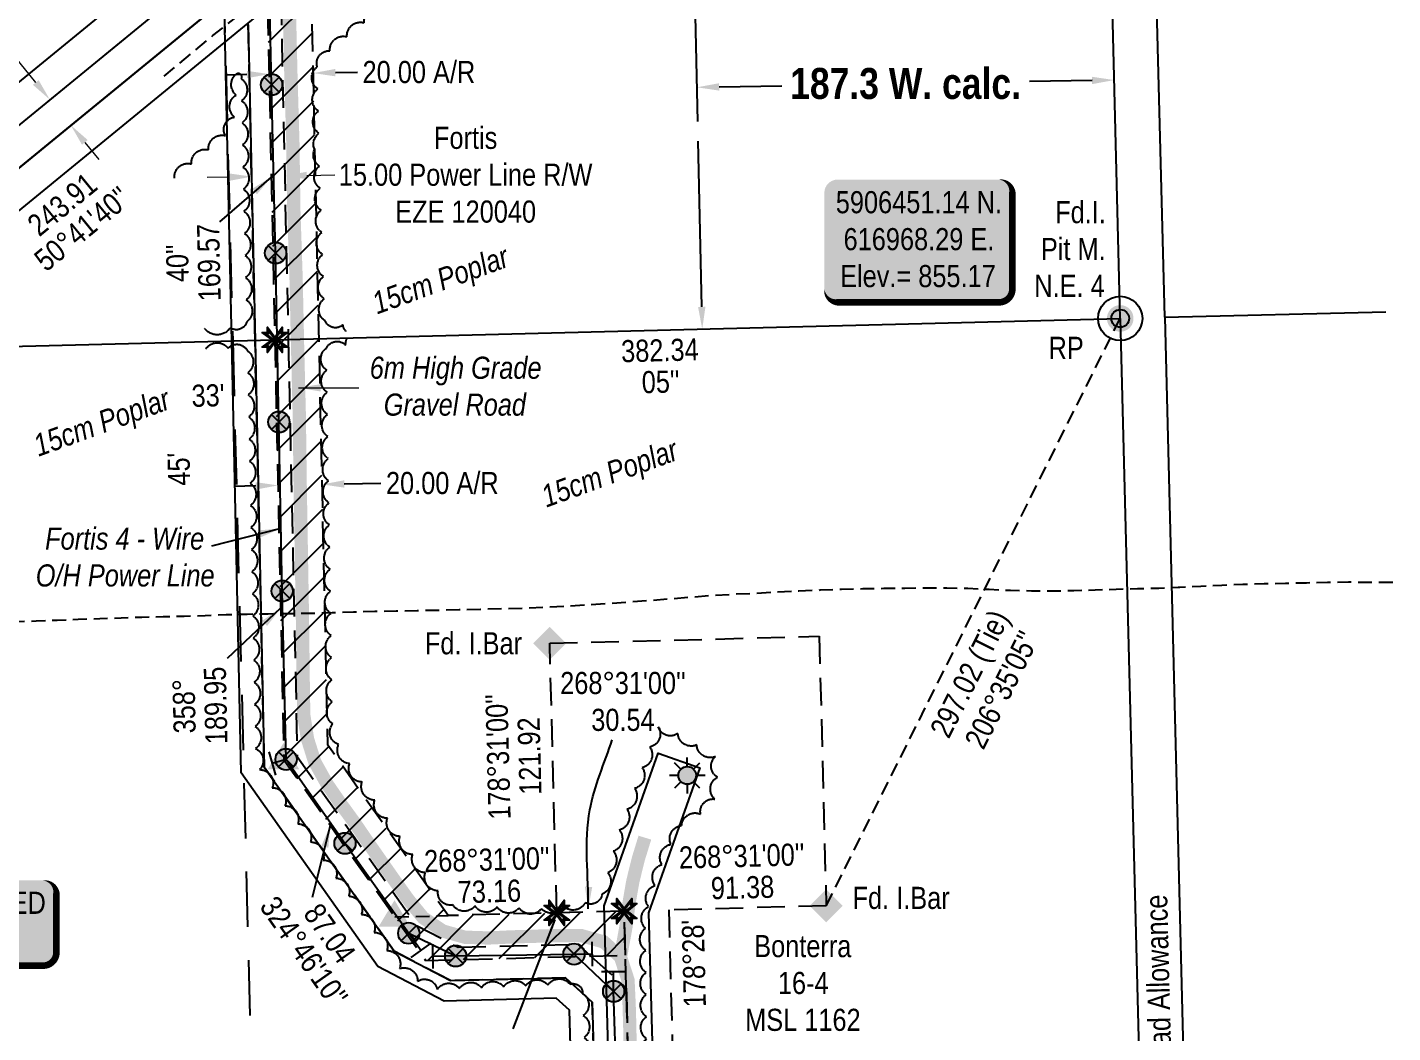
# Model space of a CAD drawing. Extents: x 613721 to 622755, y 5905527 to 5910064.
# Drawn here: x 616474 to 617091, y 5906128 to 5906583 of the extents above; entities that cross this region are included whole.
import ezdxf
from ezdxf.enums import TextEntityAlignment as Align

# ---------------------------------------------------------------- set-up
doc = ezdxf.new("R2010")
doc.units = 0
doc.header["$LTSCALE"] = 5
for name, pattern in [('0', [1, 1, 0]), ('DASHED1', [0.375, 0.25, -0.125]), ('foc-ACCESSROAD', [3.75, 2.5, -1.25]), ('foc-COORDS', [16.75, 15, -1.75]), ('foc-DOT', [1, 0.2, -0.8]), ('foc-FLOWLINE', [3.75, 2.5, -1.25]), ('foc-LSD', [8, 5, -3]), ('foc-TIELINE', [1.875, 1.25, -0.625]), ('foc-TRAV', [1.875, 1.25, -0.625]), ('POWERLINE5', [7.8, 2.4, -0.6, 0.6, -0.6, 0.6, -0.6, 2.4]), ('UG_PIPE', [1.875, 1.25, -0.625])]:
    doc.linetypes.add(name, pattern=pattern)
for name, color, linetype in [('35', 37, 'Continuous'), ('AS-PIPE-UG', 44, 'UG_PIPE'), ('AS-POWER', 104, 'foc-POWER'), ('AS-POWER-EXISTING', 72, 'POWERLINE5'), ('AS-ROADS', 254, 'Continuous'), ('AS-SURFACE IMPACT', 7, 'Continuous'), ('C-AR', 13, 'foc-ACCESSROAD'), ('C-RW', 13, 'Continuous'), ('DETAIL-HZ-Existing', 8, 'foc-DOT'), ('DETAIL-T', 7, 'Continuous'), ('F-EZE', 190, 'foc-FLOWLINE'), ('F-RW', 190, 'Continuous'), ('F-WS', 190, 'foc-ACCESSROAD'), ('F-WS-S', 190, 'Continuous'), ('L-AREAREQUIRED', 7, 'Continuous'), ('L-BD', 7, 'Continuous'), ('L-MON', 1, 'Continuous'), ('L-ROAD-T', 7, 'Continuous'), ('L-SEC', 7, 'Continuous'), ('L-SECTION-LSD', 7, 'foc-LSD'), ('L-TIE', 7, 'foc-TIELINE'), ('P-OFFSETS', 7, 'foc-COORDS'), ('P-PROPOSED-EXISTING-H', 59, 'Continuous'), ('P-TRAV', 4, 'foc-TRAV'), ('P-TXT', 4, 'Continuous'), ('T-BUSH', 110, '0'), ('T-BUSH-T', 110, 'Continuous')]:
    doc.layers.add(name, color=color, linetype=linetype)
for name, color, linetype, lineweight in [('F-EZE-T', 190, 'Continuous', 9), ('F-RW-T', 190, 'Continuous', 9), ('F-WS-T', 190, 'Continuous', 9), ('T-TEXT', 48, 'Continuous', 18)]:
    doc.layers.add(name, color=color, linetype=linetype, lineweight=lineweight)
doc.styles.add('80', font='ARIALN.TTF', dxfattribs={"height": 10})
doc.styles.add('80CG', font='ARIALN.TTF', dxfattribs={"height": 10})
doc.styles.add('80L', font='ARIALN.TTF', dxfattribs={"height": 10})
doc.styles.add('80LS', font='ARIALNI.TTF', dxfattribs={"height": 10})
doc.styles.add('foc-LtypeFont', font='ARIALN.TTF', dxfattribs={"height": 7.35})
doc.linetypes.add('foc-POWER', pattern='A,6,-1,["P",foc-LtypeFont,S=0.2,R=0,X=-0.625,Y=-0.75],-1.24,4', length=12.24)
doc.dimstyles.new('CG2011', dxfattribs={"dimscale": 5, "dimtxt": 9, "dimasz": 2, "dimexe": 0.2, "dimexo": 0.0625, "dimgap": 0.5, "dimtad": 0, "dimtih": 1, "dimtoh": 1, "dimzin": 0, "dimdsep": 46, "dimtxsty": '80CG', "dimcen": 0.1, "dimse1": 1, "dimse2": 1, "dimclrd": 256, "dimclrt": 256, "dimaunit": 1, "dimadec": 4, "dimazin": 0, "dimtfac": 0.06, "dimtofl": 0, "dimtmove": 0, "dimatfit": 1, "dimfxl": 0.2, "dimtolj": 1, "dimtzin": 0, "dimlwd": -1, "dimarcsym": 0})
doc.dimstyles.new('Compass 5 000', dxfattribs={"dimscale": 5, "dimtxt": 9, "dimasz": 2, "dimexe": 0.2, "dimexo": 0.0625, "dimgap": 0.5, "dimtad": 0, "dimtih": 1, "dimtoh": 1, "dimzin": 0, "dimdsep": 46, "dimtxsty": '80CG', "dimcen": 0.1, "dimse1": 1, "dimse2": 1, "dimclrd": 256, "dimclrt": 256, "dimaunit": 1, "dimadec": 4, "dimazin": 0, "dimtfac": 0.06, "dimtofl": 0, "dimtmove": 0, "dimatfit": 1, "dimfxl": 0.2, "dimtolj": 1, "dimtzin": 0, "dimlwd": -1, "dimarcsym": 0})

# ---------------------------------------------------------------- blocks, each defined once
blk = doc.blocks.new('fdia')
at = {"color": 255, "const_width": 1}
blk.add_lwpolyline([(-0.5, 0, 1), (0.5, 0, 1)], format="xyb", close=True, dxfattribs=at)
blk = doc.blocks.new('Fdiaa')
blk.add_blockref('fdia', (0, 0))
blk = doc.blocks.new('fdib')
at = {"color": 1, "const_width": 1.6}
blk.add_lwpolyline([(-0.4, 0, 1), (0.4, 0, 1)], format="xyb", close=True, dxfattribs=at)
at = {"color": 1}
blk.add_circle((0, 0), 0.8, dxfattribs=at)
blk = doc.blocks.new('Fdibb')
blk.add_blockref('fdib', (0, 0))
blk = doc.blocks.new('fdicc')
for name in ['Fdibb', 'Fdiaa']:
    blk.add_blockref(name, (0, 0))
blk = doc.blocks.new('FDI')
blk.add_blockref('fdicc', (0, 0))
blk = doc.blocks.new('POWERPOLE')
h = blk.add_hatch(color=255)
edge = h.paths.add_edge_path()
edge.add_arc((0, 0), 0.96, 0, 360)
at = {"linetype": 'Continuous'}
for p, q in [((0.68, -0.68), (-0.68, 0.68)), ((-0.68, -0.68), (0.68, 0.68))]:
    blk.add_line(p, q, dxfattribs=at)
blk.add_circle((0, 0), 0.96, dxfattribs=at)
blk = doc.blocks.new('*U547')
at = {"layer": 'AS-POWER'}
blk.add_line((-0.31, 1.06), (0.31, -1.06), dxfattribs=at)
at = {"layer": 'AS-POWER', "flags": 128}
blk.add_lwpolyline([(1.26, 0.37), (0, 0)], dxfattribs=at)
blk = doc.blocks.new('*U543')
at = {"layer": 'AS-POWER'}
blk.add_line((-0.89, -0.64), (0.89, 0.64), dxfattribs=at)
at = {"layer": 'AS-POWER', "flags": 128}
blk.add_lwpolyline([(-1.12, 1.55), (0, 0)], dxfattribs=at)
blk = doc.blocks.new('*U544')
at = {"layer": 'AS-POWER'}
blk.add_line((-0.02, 1.1), (0.02, -1.1), dxfattribs=at)
at = {"layer": 'AS-POWER', "flags": 128}
blk.add_lwpolyline([(2.08, 0.04), (0, 0)], dxfattribs=at)
blk = doc.blocks.new('*U545')
at = {"layer": 'AS-POWER'}
blk.add_line((0.01, -1.1), (-0.01, 1.1), dxfattribs=at)
at = {"layer": 'AS-POWER', "flags": 128}
blk.add_lwpolyline([(-1.65, -0.02), (0, 0)], dxfattribs=at)
blk = doc.blocks.new('*U546')
at = {"layer": 'AS-POWER'}
blk.add_line((1.1, 0), (-1.1, 0), dxfattribs=at)
at = {"layer": 'AS-POWER', "flags": 128}
blk.add_lwpolyline([(0, -1.77), (0, 0)], dxfattribs=at)
blk = doc.blocks.new('STRIA')
blk.add_hatch(color=255).paths.add_polyline_path([(-0.04, 1.52), (-1.47, -0.87), (1.39, -0.87)])
blk = doc.blocks.new('STRIAA')
blk.add_blockref('STRIA', (0, 0))
blk = doc.blocks.new('STRIB')
at = {"color": 1}
blk.add_solid([(-1.12, -0.67), (-0.04, 1.13), (1.04, -0.67)], dxfattribs=at)
blk = doc.blocks.new('STRIBB')
blk.add_blockref('STRIB', (0, 0))
blk = doc.blocks.new('STRICC')
for name in ['STRIAA', 'STRIBB']:
    blk.add_blockref(name, (0, 0))
blk = doc.blocks.new('fdspike')
blk.add_blockref('STRICC', (0, 0))
blk = doc.blocks.new('SMONA')
blk.add_hatch(color=255).paths.add_polyline_path([(0, -1.49), (1.49, 0), (0, 1.49), (-1.49, 0)])
blk = doc.blocks.new('SMONAA')
blk.add_blockref('SMONA', (0, 0))
blk = doc.blocks.new('SMONB')
at = {"color": 1}
blk.add_solid([(0, 1.2), (1.2, 0), (-1.2, 0), (0, -1.2)], dxfattribs=at)
blk = doc.blocks.new('SMONBB')
blk.add_blockref('SMONB', (0, 0))
blk = doc.blocks.new('SMONCC')
for name in ['SMONAA', 'SMONBB']:
    blk.add_blockref(name, (0, 0))
blk = doc.blocks.new('FDIBAR')
blk.add_blockref('SMONCC', (0, 0))
blk = doc.blocks.new('TEMP')
h = blk.add_hatch(color=255)
h.dxf.hatch_style = 1
h.paths.add_polyline_path([(0, 0.25), (-0.67, 1.15), (-0.67, 0.67), (-1.15, 0.67), (-0.25, 0), (-1.15, -0.67), (-0.67, -0.67), (-0.67, -1.15), (0, -0.25), (0.67, -1.15), (0.67, -0.67), (1.15, -0.67), (0.25, 0), (1.15, 0.67), (0.67, 0.67), (0.67, 1.15)])
h.paths.add_polyline_path([(0.57, 0.85), (0.57, 0.57), (0.85, 0.57), (0.08, 0), (0.85, -0.57), (0.57, -0.57), (0.57, -0.85), (0, -0.08), (-0.57, -0.85), (-0.57, -0.57), (-0.85, -0.57), (-0.08, 0), (-0.85, 0.57), (-0.57, 0.57), (-0.57, 0.85), (0, 0.08)], flags=16)
h = blk.add_hatch(color=1)
h.dxf.hatch_style = 1
h.paths.add_polyline_path([(0, 0.08), (-0.57, 0.85), (-0.57, 0.57), (-0.85, 0.57), (-0.08, 0), (-0.85, -0.57), (-0.57, -0.57), (-0.57, -0.85), (0, -0.08), (0.57, -0.85), (0.57, -0.57), (0.85, -0.57), (0.08, 0), (0.85, 0.57), (0.57, 0.57), (0.57, 0.85)])
at = {"color": 1}
for p, q in [((-0.08, 0), (0.08, 0)), ((0, 0.08), (0, -0.08))]:
    blk.add_line(p, q, dxfattribs=at)
at = {"color": 255, "flags": 128}
blk.add_lwpolyline([(-0.25, 0), (-1.15, 0.67), (-0.67, 0.67), (-0.67, 1.15), (0, 0.25), (0.67, 1.15), (0.67, 0.67), (1.15, 0.67), (0.25, 0), (1.15, -0.67), (0.67, -0.67), (0.67, -1.15), (0, -0.25), (-0.67, -1.15), (-0.67, -0.67), (-1.15, -0.67)], close=True, dxfattribs=at)
at = {"color": 1, "flags": 128}
blk.add_lwpolyline([(-0.08, 0), (-0.85, 0.57), (-0.57, 0.57), (-0.57, 0.85), (0, 0.08), (0.57, 0.85), (0.57, 0.57), (0.85, 0.57), (0.08, 0), (0.85, -0.57), (0.57, -0.57), (0.57, -0.85), (0, -0.08), (-0.57, -0.85), (-0.57, -0.57), (-0.85, -0.57)], close=True, dxfattribs=at)
blk = doc.blocks.new('*D426')
at = {"layer": 'P-TXT', "transparency": 16777216}
for p, q in [((616577.64, 5906375.45), (616567.64, 5906375.23)), ((616617.62, 5906376.31), (616634.18, 5906376.67))]:
    blk.add_line(p, q, dxfattribs=at)
for points in [[(616577.6, 5906377.12), (616577.68, 5906373.78), (616587.64, 5906375.67)], [(616617.59, 5906377.98), (616617.66, 5906374.65), (616607.63, 5906376.1)]]:
    blk.add_solid(points, dxfattribs=at)
at = {"layer": 'P-TXT', "transparency": 16777216, "insert": (616661.92, 5906376.67), "char_height": 10, "attachment_point": 5, "style": '80CG'}
blk.add_mtext('\\A1;20.00 A/R', dxfattribs=at)
blk = doc.blocks.new('*D427')
at = {"layer": 'F-RW-T', "transparency": 16777216}
for p, q in [((616461.33, 5906578.39), (616451.33, 5906578.39)), ((616478.19, 5906557.79), (616461.33, 5906578.39)), ((616500.36, 5906530.72), (616506.69, 5906522.98))]:
    blk.add_line(p, q, dxfattribs=at)
for points in [[(616479.48, 5906558.85), (616476.9, 5906556.74), (616484.53, 5906550.06)], [(616501.65, 5906531.78), (616499.07, 5906529.66), (616494.02, 5906538.46)]]:
    blk.add_solid(points, dxfattribs=at)
at = {"layer": 'F-RW-T', "transparency": 16777216, "insert": (616412.24, 5906578.39), "char_height": 10, "attachment_point": 5, "style": '80CG', "bg_fill": 3, "box_fill_scale": 1.1, "bg_fill_color": 256, "bg_fill_true_color": 13158600, "bg_fill_transparency": 0}
blk.add_mtext('\\A1;I3\\P15.00 P/L R/W\\PPlan 082 9468\\PPLA 001136', dxfattribs=at)
blk = doc.blocks.new('label_road_undeveloped')
at = {"layer": 'L-ROAD-T', "style": '80L'}
blk.add_text('Government Road Allowance', height=10, dxfattribs=at).set_placement((0, 0), align=Align.MIDDLE_CENTER)
at = {"layer": 'T-TEXT', "style": '80LS'}
blk.add_text('(Undeveloped)', height=10, dxfattribs=at).set_placement((-154.19, 0), align=Align.MIDDLE_CENTER)
blk = doc.blocks.new('GAS')
h = blk.add_hatch(color=255)
h.dxf.hatch_style = 1
edge = h.paths.add_edge_path()
edge.add_arc((0, 0), 0.9, 0, 360)
for p, q in [((0, 0.81), (0, 1.62)), ((-0.81, 0), (-1.62, 0)), ((-0.57, 0.57), (-1.14, 1.14)), ((0.57, 0.57), (1.14, 1.14)), ((1.62, 0), (0.81, 0)), ((-0.57, -0.57), (-1.14, -1.14)), ((0, -0.81), (0, -1.62)), ((1.14, -1.14), (0.57, -0.57))]:
    blk.add_line(p, q)
blk.add_circle((0, 0), 0.8)
blk = doc.blocks.new('*D444')
at = {"layer": 'F-EZE-T', "transparency": 16777216}
for p, q in [((616565.7, 5906515.01), (616555.7, 5906514.8)), ((616600.67, 5906515.77), (616613.31, 5906516.04))]:
    blk.add_line(p, q, dxfattribs=at)
for points in [[(616600.64, 5906517.44), (616600.71, 5906514.1), (616590.68, 5906515.55)], [(616565.66, 5906516.68), (616565.73, 5906513.35), (616575.7, 5906515.23)]]:
    blk.add_solid(points, dxfattribs=at)
at = {"layer": 'F-EZE-T', "transparency": 16777216, "insert": (616672.45, 5906516.04), "char_height": 10, "attachment_point": 5, "style": '80CG'}
blk.add_mtext('\\A1;Fortis\\P15.00 Power Line R/W\\PEZE 120040 ', dxfattribs=at)
blk = doc.blocks.new('*U456')
h = blk.add_hatch(color=255)
edge = h.paths.add_edge_path()
edge.add_line((-139, -20), (139, -20))
edge.add_arc((139, -14), 6, 270, 360)
edge.add_line((145, -14), (145, 12.5))
edge.add_arc((139, 12.5), 6, 0, 90)
edge.add_line((139, 18.5), (-139, 18.5))
edge.add_arc((-139, 12.5), 6, 90, 180)
edge.add_line((-145, 12.5), (-145, -14))
edge.add_arc((-139, -14), 6, 180, 270)
at = {"color": 44, "flags": 128}
blk.add_lwpolyline([(-139, -20, 3, 3, 0), (139, -20, 3, 3, 0.414214), (145, -14, 3, 3, 0), (145, 12.5, 3, 0, 0.414214), (139, 18.5, 0, 0, 0), (-139, 18.5, 0, 0, 0.414214), (-145, 12.5, 0, 0, 0), (-145, -14, 0, 3, 0.414214)], format="xyseb", close=True, dxfattribs=at)
at = {"color": 44, "style": '80'}
blk.add_attdef('ENTER_TEXT_001', (-35.99, -5), '', height=10, dxfattribs=at)
blk = doc.blocks.new('*U459')
h = blk.add_hatch(color=254)
edge = h.paths.add_edge_path()
edge.add_line((-36.5, -28.5), (36.5, -28.5))
edge.add_arc((36.5, -22.5), 6, 270, 360)
edge.add_line((42.5, -22.5), (42.5, 21))
edge.add_arc((36.5, 21), 6, 0, 90)
edge.add_line((36.5, 27), (-36.5, 27))
edge.add_arc((-36.5, 21), 6, 90, 180)
edge.add_line((-42.5, 21), (-42.5, -22.5))
edge.add_arc((-36.5, -22.5), 6, 180, 270)
at = {"color": 1, "flags": 128}
blk.add_lwpolyline([(-36.5, -28.5, 3, 3, 0), (36.5, -28.5, 3, 3, 0.414214), (42.5, -22.5, 3, 3, 0), (42.5, 21, 3, 0, 0.414214), (36.5, 27, 0, 0, 0), (-36.5, 27, 0, 0, 0.414214), (-42.5, 21, 0, 0, 0), (-42.5, -22.5, 0, 3, 0.414214)], format="xyseb", close=True, dxfattribs=at)
blk.add_lwpolyline([(-33.58, -15.76, 0, 10, 0), (0, 0, 5, 5, 0)], format="xyseb", dxfattribs=at)
at = {"color": 1, "style": '80'}
blk.add_attdef('ENTER_TEXT_001', (-35.99, -5), '', height=10, dxfattribs=at)
blk = doc.blocks.new('*U460')
at = {"layer": '35', "color": 3}
blk.add_circle((0, 0), 10, dxfattribs=at)
at = {"layer": '35', "color": 3, "style": '80'}
blk.add_attdef('RP_001', (-32.38, -18.29), '', height=10, dxfattribs=at)
blk = doc.blocks.new('*D481')
at = {"layer": 'P-OFFSETS', "transparency": 16777216}
for p, q in [((616787.03, 5906555.79), (616815.31, 5906556.28)), ((616955.55, 5906558.72), (616927.27, 5906558.22))]:
    blk.add_line(p, q, dxfattribs=at)
for points in [[(616955.52, 5906560.38), (616955.58, 5906557.05), (616965.55, 5906558.89)], [(616787, 5906557.46), (616787.06, 5906554.12), (616777.03, 5906555.62)]]:
    blk.add_solid(points, dxfattribs=at)
at = {"layer": 'P-OFFSETS', "transparency": 16777216, "insert": (616871.29, 5906557.25), "char_height": 10, "attachment_point": 5, "style": '80CG'}
blk.add_mtext('\\A1;{\\fArial Narrow|b1|i0|c0|p34;\\H1.4x;\\C14;187.3 W. calc.}', dxfattribs=at)
blk = doc.blocks.new('*D483')
at = {"layer": 'P-OFFSETS', "transparency": 16777216}
for p, q in [((616771.03, 5906842.42), (616773.95, 5906703.92)), ((616779.17, 5906456.36), (616776.25, 5906594.86))]:
    blk.add_line(p, q, dxfattribs=at)
blk.add_solid([(616780.83, 5906456.4), (616777.5, 5906456.33), (616779.38, 5906446.36)], dxfattribs=at)
at = {"layer": 'P-OFFSETS', "transparency": 16777216, "insert": (616775.1, 5906649.39), "char_height": 10, "attachment_point": 5, "rotation": 90, "style": '80CG', "bg_fill": 3, "box_fill_scale": 1.1, "bg_fill_color": 256, "bg_fill_true_color": 13158600, "bg_fill_transparency": 0}
blk.add_mtext('\\A1;{\\fArial Narrow|b1|i0|c0|p34;\\H1.4x;\\C14;396.3 N. calc.}', dxfattribs=at)
blk = doc.blocks.new('_None')
blk = doc.blocks.new('*D542')
at = {"layer": 'P-TXT', "transparency": 16777216}
for p, q in [((616573.62, 5906561.38), (616563.62, 5906561.17)), ((616613.6, 5906562.25), (616623.6, 5906562.46))]:
    blk.add_line(p, q, dxfattribs=at)
for points in [[(616573.58, 5906563.05), (616573.66, 5906559.72), (616583.62, 5906561.6)], [(616613.57, 5906563.92), (616613.64, 5906560.58), (616603.6, 5906562.03)]]:
    blk.add_solid(points, dxfattribs=at)
at = {"layer": 'P-TXT', "transparency": 16777216, "insert": (616651.34, 5906562.46), "char_height": 10, "attachment_point": 5, "style": '80CG'}
blk.add_mtext('\\A1;20.00 A/R', dxfattribs=at)

msp = doc.modelspace()

# ---------------------------------------------------------------- hatches: boundary and pattern name
at = {"layer": 'P-PROPOSED-EXISTING-H'}
h = msp.add_hatch(dxfattribs=at)
h.set_pattern_fill('ANSI31', color=256, scale=3.5, style=0)
h.paths.add_polyline_path([(616744.142, 5906183.255), (616664.547, 5906181.193), (616610.175, 5906258.184), (616601.788, 5906646.079), (616718.173, 5906741.297), (616705.502, 5906756.762), (616581.589, 5906655.385), (616590.319, 5906251.642), (616654.381, 5906160.931), (616744.68, 5906163.269)])

# ---------------------------------------------------------------- linework, layer by layer
at = {"layer": 'AS-PIPE-UG', "flags": 128}
msp.add_lwpolyline([(616536.151, 5906560.586), (616558.255, 5906579.008), (616586.136, 5906600.95), (616600.535, 5906612.589), (616610.134, 5906620.128), (616629.629, 5906636.338), (616652.346, 5906654.432), (616691.055, 5906685.873), (616729.955, 5906718.413), (616770.286, 5906752.164), (616808.087, 5906783.353), (616854.502, 5906821.712), (616896.615, 5906855.345)], dxfattribs=at)
at = {"layer": 'AS-POWER', "flags": 128}
for points in [[(616591.306, 5906251.811), (616589.548, 5906327.912), (616588.056, 5906404.327), (616586.574, 5906480.714), (616584.764, 5906556.789), (616583.111, 5906633.183), (616602.27, 5906649.109), (616614.005, 5906658.848), (616665.011, 5906700.497), (616716.047, 5906742.11)], [(616591.306, 5906251.811), (616617.927, 5906213.872), (616646.751, 5906173.216), (616667.946, 5906162.95), (616721.447, 5906163.801), (616739.345, 5906146.947)], [(616757.046, 5905540.976), (616741.951, 5906066.115), (616739.345, 5906146.947)]]:
    msp.add_lwpolyline(points, dxfattribs=at)
at = {"layer": 'AS-ROADS', "const_width": 5.998, "flags": 128}
for points in [[(616746.751, 5906119.294), (616746.654, 5906130.394), (616746.332, 5906141.342), (616745.823, 5906152.087), (616742.445, 5906162.51), (616734.922, 5906169.266), (616724.694, 5906172.17), (616714.351, 5906172.189), (616703.508, 5906171.864), (616693.15, 5906171.568), (616682.719, 5906171.081), (616672.117, 5906171.424), (616662.165, 5906174.231), (616653.255, 5906180.223), (616646.54, 5906188.423), (616640.462, 5906196.893), (616634.524, 5906205.374), (616628.09, 5906214.586), (616622.062, 5906223.427), (616615.454, 5906232.481), (616609.75, 5906240.777), (616604.258, 5906250.675), (616601.008, 5906260.979), (616599.286, 5906271.863), (616599.115, 5906281.926), (616599.083, 5906283.321), (616598.719, 5906314.581), (616598.191, 5906345.606), (616597.672, 5906376.227), (616597.272, 5906407.571), (616596.493, 5906438.692), (616595.834, 5906469.273), (616594.818, 5906499.696), (616594.38, 5906530.337), (616593.484, 5906561.026), (616592.752, 5906592.287)], [(616753.463, 5906216.437), (616750.505, 5906206.847), (616748.017, 5906196.705), (616746.267, 5906186.664), (616744.947, 5906176.375), (616742.445, 5906162.51)]]:
    msp.add_lwpolyline(points, dxfattribs=at)
at = {"layer": 'C-AR', "flags": 128}
msp.add_lwpolyline([(616744.142, 5906183.255), (616664.547, 5906181.193), (616610.175, 5906258.184), (616601.788, 5906646.079), (616718.173, 5906741.297), (616705.502, 5906756.762), (616581.589, 5906655.385), (616590.319, 5906251.642), (616654.381, 5906160.931), (616744.68, 5906163.269)], close=True, dxfattribs=at)
at = {"layer": 'C-RW'}
for points in [[(616146.728, 5906465.876), (616165.2, 5906466.295), (616364.056, 5906470.808), (616566.993, 5906636.947), (616564.798, 5906738.507), (616634.571, 5906795.628), (616658.006, 5906814.779), (616667.206, 5906802.967), (616579.947, 5906731.53), (616581.397, 5906664.297), (616582.139, 5906629.967), (616572.513, 5906622.087), (616369.558, 5906455.934), (616165.581, 5906451.305), (616147.068, 5906450.885)], [(616730.566, 5905740.4), (616719.336, 5906138.394), (616713.328, 5906143.836), (616662.746, 5906142.533), (616632.828, 5906158.231), (616570.985, 5906245.764), (616566.735, 5906440.689), (616563.799, 5906575.38), (616563.465, 5906590.692)], [(616574.213, 5906583.91), (616577.298, 5906440.962), (616581.47, 5906248.225), (616640.128, 5906165.172), (616665.601, 5906151.802), (616717.561, 5906153.132), (616729.695, 5906142.14), (616740.96, 5905740.642)]]:
    msp.add_lwpolyline(points, dxfattribs=at)
at = {"layer": 'DETAIL-HZ-Existing', "linetype": 'DASHED1', "ltscale": 5, "flags": 128}
msp.add_lwpolyline([(617091.43, 5906331.762), (617090.106, 5906331.779), (617080.772, 5906331.808), (617071.448, 5906331.857), (617061.956, 5906331.802), (617052.47, 5906331.537), (617042.982, 5906331.332), (617033.274, 5906331.151), (617023.628, 5906330.872), (617014.186, 5906330.418), (617004.695, 5906329.923), (616995.203, 5906329.488), (616994.504, 5906329.45), (616985.67, 5906329.111), (616976.173, 5906328.876), (616972.573, 5906328.797), (616966.446, 5906328.635), (616956.991, 5906328.301), (616947.325, 5906328.021), (616937.756, 5906327.864), (616928.263, 5906327.869), (616918.774, 5906328.114), (616909.13, 5906328.545), (616899.406, 5906328.995), (616889.928, 5906329.2), (616880.426, 5906329.185), (616870.945, 5906329.1), (616861.404, 5906329.003), (616851.895, 5906328.848), (616842.349, 5906328.571), (616832.614, 5906328.25), (616823.111, 5906327.855), (616813.39, 5906327.354), (616803.91, 5906326.839), (616794.418, 5906326.413), (616784.698, 5906325.903), (616775.274, 5906325.139), (616765.81, 5906324.354), (616756.116, 5906323.584), (616746.411, 5906322.883), (616736.944, 5906322.229), (616727.238, 5906321.528), (616717.71, 5906320.942), (616707.999, 5906320.461), (616698.265, 5906320.07), (616688.739, 5906319.814), (616679.191, 5906319.617), (616669.553, 5906319.409), (616660.096, 5906319.174), (616650.598, 5906318.969), (616641.1, 5906318.793), (616631.381, 5906318.623), (616621.713, 5906318.403), (616612.189, 5906318.067), (616602.463, 5906317.766), (616592.994, 5906317.602), (616583.283, 5906317.521), (616573.734, 5906317.364), (616570.785, 5906317.291), (616564.258, 5906317.1), (616554.794, 5906316.725), (616545.289, 5906316.41), (616535.771, 5906316.214), (616526.164, 5906315.976), (616516.709, 5906315.672), (616507.064, 5906315.343), (616497.35, 5906314.992), (616487.846, 5906314.626), (616478.352, 5906314.251), (616468.636, 5906313.99), (616459.185, 5906313.886), (616449.485, 5906313.766), (616439.757, 5906313.595), (616430.228, 5906313.399), (616420.75, 5906313.214), (616411.052, 5906313.004), (616401.566, 5906312.759), (616392.078, 5906312.524), (616382.547, 5906312.458), (616373.064, 5906312.473), (616363.499, 5906312.536), (616354.012, 5906312.701), (616344.485, 5906312.885), (616335.012, 5906312.87), (616325.543, 5906312.716), (616316.016, 5906312.49), (616306.46, 5906312.213), (616301.881, 5906312.109), (616284.895, 5906311.739)], dxfattribs=at)
at = {"layer": 'F-EZE'}
for points in [[(616588.525, 5906615.009), (616592.283, 5906441.349), (616596.356, 5906253.13), (616650.29, 5906176.768), (616669.115, 5906166.885), (616723.177, 5906168.27), (616729.238, 5906162.779), (616745.079, 5906148.437), (616745.165, 5906145.266), (616758.736, 5905641.014)], [(616740.96, 5905740.642), (616729.695, 5906142.139), (616717.561, 5906153.132), (616665.601, 5906151.802), (616640.128, 5906165.172), (616581.47, 5906248.225), (616577.298, 5906440.962), (616573.803, 5906602.971)]]:
    msp.add_lwpolyline(points, dxfattribs=at)
at = {"layer": 'F-RW', "flags": 128}
for points in [[(616147.408, 5906435.894), (616375.061, 5906441.061), (616917.149, 5906884.852), (616957.175, 5906886.675), (616956.815, 5906901.669), (616911.499, 5906899.605), (616369.558, 5906455.934), (616147.068, 5906450.885)], [(616147.749, 5906420.904), (616380.566, 5906426.188), (616922.808, 5906870.137), (616957.578, 5906871.684), (616957.175, 5906886.675), (616917.164, 5906884.895), (616375.063, 5906441.061), (616147.408, 5906435.894)], [(616753.23, 5905540.879), (616750.414, 5905640.803), (616735.031, 5906185.627), (616759.478, 5906254.615), (616778.329, 5906247.93), (616755.127, 5906182.456), (616770.39, 5905641.31), (616773.209, 5905541.385)]]:
    msp.add_lwpolyline(points, dxfattribs=at)
at = {"layer": 'F-WS'}
msp.add_lwpolyline([(616761.426, 5905541.087), (616758.736, 5905641.014), (616756.448, 5905726.027), (616756.045, 5905741.025), (616745.164, 5906145.306), (616745.065, 5906148.959), (616744.68, 5906163.269), (616744.142, 5906183.255), (616713.624, 5906182.464), (616710.469, 5906304.291), (616832.26, 5906307.445), (616835.415, 5906185.618), (616764.249, 5906183.751), (616778.842, 5905641.524), (616781.532, 5905541.597)], dxfattribs=at)
at = {"layer": 'L-SEC'}
for p, q in [((616968.29, 5906451.142), (616947.808, 5907255.269)), ((616988.393, 5906451.654), (616967.911, 5907255.781)), ((616166.102, 5906430.85), (616968.29, 5906451.142)), ((616968.29, 5906451.142), (616988.693, 5905646.845)), ((616988.393, 5906451.651), (617088.325, 5906454.178)), ((616988.393, 5906451.652), (617008.796, 5905647.355))]:
    msp.add_line(p, q, dxfattribs=at)
at = {"layer": 'L-SECTION-LSD', "flags": 128}
for points in [[(616546.723, 5907245.16), (616567.196, 5906440.996)], [(616567.196, 5906440.996), (616587.671, 5905636.676)]]:
    msp.add_lwpolyline(points, dxfattribs=at)
at = {"layer": 'L-TIE'}
msp.add_line((616835.415, 5906185.618), (616968.29, 5906451.142), dxfattribs=at)
at = {"layer": 'P-TRAV', "flags": 128}
msp.add_lwpolyline([(616640.511, 5906180.571), (616664.547, 5906181.193)], dxfattribs=at)
at = {"layer": 'T-BUSH', "flags": 128}
for points in [[(616618.384, 5906445.3, -0.1653554), (616617.021, 5906448.269, -0.5205671), (616608.923, 5906450.057, -0.5205671), (616608.561, 5906460.046, -0.5205671), (616608.198, 5906470.036, -0.5205671), (616607.836, 5906480.026, -0.5205671), (616607.473, 5906490.016, -0.5205671), (616607.111, 5906500.005, -0.5205671), (616606.748, 5906509.995, -0.5205671), (616606.386, 5906519.985, -0.3723209), (616604.176, 5906527.572, -0.3480132), (616606.156, 5906534.885, -0.5205671), (616605.897, 5906544.878, -0.5205671), (616605.639, 5906554.871, -0.5205671), (616605.381, 5906564.864, -0.5205671), (616611.111, 5906572.122, -0.5205671), (616618.833, 5906578.471, -0.5205671), (616626.555, 5906584.819, -0.5205671), (616634.277, 5906591.167, -0.5205671), (616641.999, 5906597.516, -0.5205671), (616649.72, 5906603.864, -0.5205671), (616657.442, 5906610.212, -0.5205671), (616665.164, 5906616.56, -0.5205671), (616671.726, 5906623.638, -0.5205671), (616667.054, 5906632.435, -0.5205671), (616664.859, 5906641.1, -0.5205671), (616671.857, 5906648.04, -0.5205671), (616679.698, 5906654.24, -0.5205671), (616687.539, 5906660.44, -0.5205671), (616695.38, 5906666.641, -0.5205671), (616703.221, 5906672.841, -0.5205671), (616711.062, 5906679.041, -0.5205671), (616718.903, 5906685.242, -0.5205671), (616726.499, 5906691.74, -0.5205671), (616734.094, 5906698.24, -0.5205671), (616741.689, 5906704.739, -0.5205671), (616749.284, 5906711.238, -0.5205671), (616757.079, 5906717.496, -0.5205671), (616764.899, 5906723.723, -0.5205671), (616772.719, 5906729.949, -0.5205671), (616780.54, 5906736.176, -0.5205671), (616788.36, 5906742.402, -0.5205671), (616795.488, 5906735.872, -0.5205671), (616803.685, 5906735.466, -0.5205671), (616811.531, 5906741.66, -0.5205671), (616819.377, 5906747.854, -0.5205671), (616827.223, 5906754.048, -0.5205671), (616835.07, 5906760.242, -0.5205671), (616843.008, 5906766.313, -0.5205671), (616851.115, 5906772.161, -0.5205671), (616859.222, 5906778.01, -0.5205671), (616867.329, 5906783.858, -0.5205671), (616875.436, 5906789.706, -0.5205671), (616883.544, 5906795.554, -0.5205671), (616891.651, 5906801.403, -0.5205671), (616899.517, 5906807.564, -0.5205671), (616907.253, 5906813.895, -0.5205671), (616914.99, 5906820.225, -0.5205671), (616922.726, 5906826.556, -0.5205671), (616930.462, 5906832.886, -0.5205671), (616939.021, 5906837.053, -0.5205671), (616949.009, 5906837.461, -0.5205671), (616961.819, 5906837.985)], [(616540.847, 5906514.564, -0.5205671), (616548.525, 5906520.965, -0.5205671), (616556.204, 5906527.365, -0.5205671), (616563.882, 5906533.766, -0.5205671), (616568.001, 5906542.144, -0.5205671), (616568.76, 5906552.111, -0.5205671), (616569.518, 5906562.079, -0.5205671), (616571, 5906559.531, -0.5205671), (616571.193, 5906549.536, -0.5205671), (616571.387, 5906539.542, -0.5205671), (616571.58, 5906529.547, -0.5205671), (616571.774, 5906519.553, -0.5205671), (616572.014, 5906509.559, -0.5205671), (616572.265, 5906499.566, -0.5205671), (616572.516, 5906489.573, -0.5205671), (616572.767, 5906479.58, -0.5205671), (616573.018, 5906469.586, -0.5205671), (616573.269, 5906459.593, -0.5205671), (616573.514, 5906449.6, -0.5205671), (616566.074, 5906446.91, -0.5205671), (616554.471, 5906446.616, -0.5205671)], [(616555.065, 5906437.394, -0.5205671), (616565.057, 5906437.663, -0.5205671), (616573.784, 5906436.604, -0.5205671), (616573.991, 5906426.61, -0.5205671), (616574.198, 5906416.616, -0.5205671), (616574.405, 5906406.621, -0.5205671), (616574.612, 5906396.627, -0.5205671), (616574.82, 5906386.633, -0.5205671), (616575.027, 5906376.639, -0.5205671), (616575.234, 5906366.645, -0.5205671), (616575.441, 5906356.651, -0.5205671), (616575.648, 5906346.656, -0.5205671), (616575.855, 5906336.662, -0.5205671), (616576.063, 5906326.668, -0.5205671), (616576.27, 5906316.674, -0.5205671), (616576.477, 5906306.68, -0.5205671), (616576.684, 5906296.685, -0.5205671), (616576.891, 5906286.691, -0.5205671), (616577.098, 5906276.697, -0.5205671), (616577.306, 5906266.703, -0.5205671), (616577.513, 5906256.709, -0.5205671), (616579.336, 5906247.19, -0.5205671), (616585.087, 5906239.014, -0.5205671), (616590.838, 5906230.837, -0.5205671), (616596.589, 5906222.661, -0.5205671), (616602.34, 5906214.485, -0.5205671), (616608.091, 5906206.308, -0.5205671), (616613.842, 5906198.132, -0.5205671), (616619.593, 5906189.956, -0.5205671), (616625.344, 5906181.779, -0.5205671), (616631.095, 5906173.603, -0.5205671), (616636.846, 5906165.427, -0.5205671), (616642.597, 5906157.25, -0.5205671), (616650.771, 5906151.548, -0.5205671), (616659.67, 5906147.821, -0.5205671), (616669.658, 5906148.219, -0.5205671), (616679.647, 5906148.616, -0.5205671), (616689.635, 5906149.013, -0.5205671), (616699.624, 5906149.41, -0.5205671), (616709.612, 5906149.807, -0.5205671), (616719.601, 5906150.204, -0.5205671), (616725.328, 5906146.025, -0.5205671), (616725.642, 5906136.033, -0.5205671), (616725.957, 5906126.042, -0.5205671), (616726.272, 5906116.051, -0.5205671), (616726.587, 5906106.059, -0.5205671), (616726.902, 5906096.068, -0.5205671), (616727.217, 5906086.076, -0.5205671), (616727.532, 5906076.085, -0.5205671), (616727.847, 5906066.094, -0.5205671), (616728.161, 5906056.102, -0.5205671), (616728.476, 5906046.111, -0.5205671), (616728.791, 5906036.119, -0.5205671), (616729.179, 5906023.825, -0.5205671)], [(616758.644, 5906025.624, -0.5205671), (616758.168, 5906035.609, -0.5205671), (616757.691, 5906045.594, -0.5205671), (616757.215, 5906055.579, -0.5205671), (616756.738, 5906065.564, -0.5205671), (616756.261, 5906075.549, -0.5205671), (616755.785, 5906085.534, -0.5205671), (616755.308, 5906095.519, -0.5205671), (616754.831, 5906105.504, -0.5205671), (616754.365, 5906115.489, -0.5205671), (616754.267, 5906125.485, -0.5205671), (616754.168, 5906135.481, -0.5205671), (616754.069, 5906145.477, -0.5205671), (616753.971, 5906155.472, -0.5205671), (616753.872, 5906165.468, -0.5205671), (616753.773, 5906175.464, -0.5205671), (616755.159, 5906185.246, -0.5205671), (616758.075, 5906194.808, -0.5205671), (616761.128, 5906204.318, -0.5205671), (616765.257, 5906213.422, -0.5205671), (616770.053, 5906221.922, -0.5205671), (616778.623, 5906227.066, -0.5205671), (616785.097, 5906233.849, -0.5205671), (616786.254, 5906243.778, -0.5205671), (616785.417, 5906253.133, -0.5205671), (616776.88, 5906258.333, -0.5205671), (616768.343, 5906263.533, -0.5205671), (616759.503, 5906266.577, -0.5205671), (616755.691, 5906257.408, -0.5205671), (616752.247, 5906248.024, -0.5205671), (616748.803, 5906238.639, -0.5205671), (616745.358, 5906229.255, -0.5205671), (616741.914, 5906219.871, -0.5205671), (616739.198, 5906210.258, -0.5205671), (616736.655, 5906200.59, -0.5205671), (616734.113, 5906190.923, -0.5205671), (616726.444, 5906187.027, -0.5205671), (616716.544, 5906185.643, -0.5205671), (616706.643, 5906184.276, -0.5205671), (616696.656, 5906184.708, -0.5205671), (616686.669, 5906185.141, -0.5205671), (616676.682, 5906185.573, -0.5205671), (616666.695, 5906186.006, -0.5205671), (616659.984, 5906192.4, -0.5205671), (616654.264, 5906200.598, -0.5205671), (616648.544, 5906208.796, -0.5205671), (616642.824, 5906216.994, -0.5205671), (616637.104, 5906225.192, -0.5205671), (616631.384, 5906233.39, -0.5205671), (616625.664, 5906241.588, -0.5205671), (616620.034, 5906249.844, -0.5205671), (616615.064, 5906258.517, -0.5205671), (616612.368, 5906267.815, -0.5205671), (616612.201, 5906277.81, -0.5205671), (616612.034, 5906287.805, -0.5205671), (616611.868, 5906297.8, -0.5205671), (616611.701, 5906307.795, -0.5205671), (616611.534, 5906317.79, -0.5205671), (616611.367, 5906327.785, -0.5205671), (616611.201, 5906337.78, -0.5205671), (616611.034, 5906347.775, -0.5205671), (616610.867, 5906357.77, -0.5205671), (616610.701, 5906367.765, -0.5205671), (616610.534, 5906377.76, -0.5205671), (616610.367, 5906387.755, -0.5205671), (616610.2, 5906397.75, -0.5205671), (616610.034, 5906407.745, -0.5205671), (616609.867, 5906417.74, -0.5205671), (616609.7, 5906427.735, -0.5205671), (616609.534, 5906437.73, -0.5205671), (616618.246, 5906439.121, -0.1647758), (616618.969, 5906442.131, -0.1647758)]]:
    msp.add_lwpolyline(points, format="xyb", dxfattribs=at)

# ---------------------------------------------------------------- block references
at = {"layer": '35'}
msp.add_blockref('*U460', (616968.29, 5906451.142), dxfattribs=at).add_auto_attribs({'RP_001': 'RP'})
at = {"layer": 'AS-POWER', "xscale": 4.999999999999986, "yscale": 4.999999999999986, "zscale": 4.999999999999986}
for name, p in [('*U547', (616585.008, 5906249.957)), ('*U543', (616652.354, 5906165.47)), ('*U544', (616657.562, 5906162.759)), ('*U545', (616729.695, 5906163.89)), ('*U546', (616739.349, 5906155.802))]:
    msp.add_blockref(name, p, dxfattribs=at)
at = {"layer": 'AS-POWER-EXISTING', "xscale": 4.999999999999986, "yscale": 4.999999999999986, "zscale": 4.999999999999986}
for p in [(616584.764, 5906556.789), (616586.574, 5906480.714), (616588.056, 5906404.327), (616589.548, 5906327.912), (616591.306, 5906251.811), (616617.927, 5906213.872), (616646.751, 5906173.216), (616667.946, 5906162.95), (616721.447, 5906163.801), (616739.345, 5906146.947)]:
    msp.add_blockref('POWERPOLE', p, dxfattribs=at)
at = {"layer": 'AS-SURFACE IMPACT'}
ref = msp.add_blockref('*U456', (616342.515, 5906178.578), dxfattribs=at)
ref.add_attrib('ENTER_TEXT_001', 'DTLE 910001 WEYERHAEUSER COMPANY LIMITED', (616202.044, 5906181.997), dxfattribs={"layer": '0', "color": 44, "height": 10, "style": '80'})
ref.add_attrib('ENTER_TEXT_002', 'TPA 1031 DERRICK DOUGLAS NELSON', (616235.27, 5906165.153), dxfattribs={"layer": '0', "color": 44, "height": 10, "style": '80'})
at = {"layer": 'DETAIL-T'}
ref = msp.add_blockref('*U459', (616877.055, 5906486.916), dxfattribs=dict(at, xscale=0.9996344000000001, yscale=0.9996344000000001, zscale=0.9996344000000001))
ref.add_attrib('ENTER_TEXT_001', '5906451.14 N.', (616839.75, 5906498.684), dxfattribs={"layer": '0', "color": 1, "height": 9.99634, "style": '80'})
ref.add_attrib('ENTER_TEXT_002', '616968.29 E.', (616843.271, 5906481.983), dxfattribs={"layer": '0', "color": 1, "height": 9.99634, "style": '80'})
ref.add_attrib('ENTER_TEXT_003', 'Elev.= 855.17', (616841.693, 5906465.281), dxfattribs={"layer": '0', "color": 1, "height": 9.99634, "style": '80'})
at = {"layer": 'F-WS-S', "xscale": 4.998171999999991, "yscale": 4.998171999999991, "zscale": 4.998171999999991}
msp.add_blockref('GAS', (616772.616, 5906244.564), dxfattribs=at)
at = {"layer": 'L-MON'}
for name, p, xscale, yscale, zscale in [('FDI', (616968.29, 5906451.142), 4.999999999999986, 4.999999999999986, 4.999999999999986), ('TEMP', (616586.214, 5906441.477), 4.998171999999993, 4.998171999999993, 4.998171999999993), ('FDIBAR', (616710.469, 5906304.291), 4.999999999999986, 4.999999999999986, 4.999999999999986), ('fdspike', (616590.319, 5906251.642), 4.999999999999986, 4.999999999999986, 4.999999999999986), ('FDIBAR', (616835.415, 5906185.618), 4.999999999999986, 4.999999999999986, 4.999999999999986), ('fdspike', (616640.511, 5906180.571), 4.999999999999986, 4.999999999999986, 4.999999999999986), ('TEMP', (616713.624, 5906182.464), 4.998171999999988, 4.998171999999988, 4.998171999999988), ('TEMP', (616744.142, 5906183.255), 4.998171999999988, 4.998171999999988, 4.998171999999988)]:
    msp.add_blockref(name, p, dxfattribs=dict(at, xscale=xscale, yscale=yscale, zscale=zscale))
at = {"layer": 'L-MON', "xscale": 0.9996344000000001, "yscale": 0.9996344000000001, "zscale": 0.9996344000000001, "rotation": 91.45907110047337}
msp.add_blockref('label_road_undeveloped', (616986.389, 5906116.227), dxfattribs=at)

# ---------------------------------------------------------------- texts
at = {"layer": 'AS-POWER', "insert": (616477.607, 5906356.63), "char_height": 9.99634, "attachment_point": 1, "style": '80L'}
msp.add_mtext_dynamic_manual_height_columns('\\pi4.79245;{\\fArial Narrow|b0|i1|c0|p34;Fortis 4 - Wire\\P\\pi0.57503;O/H Power Line}', width=80.64349, gutter_width=49.982, heights=[0], dxfattribs=at)
at = {"layer": 'F-WS-T', "insert": (616763.951, 5906172.41), "char_height": 9.99634, "attachment_point": 1, "style": '80L'}
msp.add_mtext_dynamic_manual_height_columns('\\pi38.91601;Bonterra\\P\\pi49.63856;16-4\\P\\pi34.82815;MSL 1162', width=120.40172, gutter_width=49.982, heights=[0], dxfattribs=at)
at = {"layer": 'L-BD', "style": '80L'}
for s, height, rotation, p in [('243.91', 9.9963, 39.3087, (616490.135, 5906502.723)), ("50°41'40''", 9.9963, 39.3087, (616499.159, 5906491.701)), ('169.57', 9.9963, 91.237, (616556.399, 5906476.396)), ("40''", 9.9963, 91.237, (616542.157, 5906476.088)), ('382.34', 9.9963, 1.449, (616760.235, 5906436.746)), ("05''", 9.9963, 1.449, (616760.595, 5906422.506)), ("33'", 9.9963, 1.449, (616556.051, 5906416.33)), ("45'", 9.9963, 91.237, (616542.92, 5906383.021)), ('297.02 (Tie)', 9.99634, 63.4154, (616901.301, 5906289.986)), ("206°35'05''", 9.99634, 63.4154, (616914.71, 5906283.276)), ('189.95', 9.9963, 91.2387, (616559.442, 5906276.201)), ('358°', 9.9963, 91.2387, (616545.201, 5906275.893)), ("178°31'00''", 9.99634, 91.4833, (616687.076, 5906252.961)), ('121.92', 9.9963, 91.4833, (616701.316, 5906253.33)), ("268°31'00''", 9.99634, 1.4833, (616797.224, 5906208.17)), ('73.16', 9.9963, 1.4833, (616683.196, 5906192.169)), ('91.38', 9.9963, 1.4833, (616797.593, 5906193.93)), ("324°46'10''", 9.99634, 305.2306, (616599.43, 5906164.949)), ('87.04', 9.9963, 305.2306, (616611.065, 5906173.167)), ("178°28'", 9.9963, 91.4423, (616775.578, 5906159.544))]:
    msp.add_text(s, height=height, rotation=rotation, dxfattribs=at).set_placement(p, align=Align.MIDDLE)
at = {"layer": 'L-BD', "insert": (616743.552, 5906291.353), "char_height": 9.99634, "width": 50.63138, "attachment_point": 2, "style": '80L'}
msp.add_mtext("268°31'00'' 30.54", dxfattribs=at)
at = {"layer": 'L-BD', "insert": (616681.927, 5906211.512), "char_height": 9.99634, "width": 56.99799, "attachment_point": 2, "rotation": 1.4833, "style": '80L'}
msp.add_mtext("268°31'00''", dxfattribs=at)
at = {"layer": 'L-MON', "attachment_point": 1, "style": '80L'}
for s, width, insert, char_height in [('\\pi35.07353;Fd.I. \\P\\pi28.63659;Pit M.\\P\\pi25.64315;N.E. 4', 56.04812, (616903.808, 5906504.181), 9.99634), ('Fd. I.Bar', 44.17661, (616654.033, 5906309.315), 9.9963), ('Fd. I.Bar', 44.17661, (616847.305, 5906194.215), 9.9963)]:
    msp.add_mtext_dynamic_manual_height_columns(s, width=width, gutter_width=49.982, heights=[0], dxfattribs=dict(at, insert=insert, char_height=char_height))
at = {"layer": 'T-BUSH-T', "char_height": 9.9963, "width": 65.38278, "attachment_point": 2, "rotation": 20, "style": '80LS'}
for insert in [(616659.299, 5906473.329), (616506.231, 5906408.978), (616735.762, 5906385.993)]:
    msp.add_mtext('15cm Poplar', dxfattribs=dict(at, insert=insert))
at = {"layer": 'T-TEXT', "insert": (616628.589, 5906433.851), "char_height": 9.99634, "attachment_point": 1, "style": '80L'}
msp.add_mtext_dynamic_manual_height_columns('\\pi0.5273;{\\fArial Narrow|b0|i1|c0|p34;6m High Grade \\P\\pi6.86536;Gravel Road}', width=77.46594, gutter_width=49.982, heights=[0], dxfattribs=at)

# ---------------------------------------------------------------- dimensions: what is measured, and where the dimension line sits
at = {"layer": 'F-EZE-T'}
dim = msp.add_linear_dim(base=(616575.696, 5906515.23), p1=(616590.642, 5906517.163), p2=(616575.661, 5906516.84), angle=181.235856, text='Fortis\\P15.00 Power Line R/W\\PEZE 120040 ', dimstyle='Compass 5 000', dxfattribs=at)
dim.commit()
dim.dimension.update_dxf_attribs({"geometry": '*D444', "text_midpoint": (616672.447, 5906516.042), "dimtype": 161})
at = {"layer": 'P-OFFSETS'}
dim = msp.add_aligned_dim(p1=(616777.031, 5906555.616), p2=(616965.546, 5906558.889), distance=0, text='{\\fArial Narrow|b1|i0|c0|p34;\\H1.4x;\\C14;187.3 W. calc.}', dimstyle='CG2011', override={"dimtxt": 10, "dimgap": 1, "dimtad": 0, "dimjust": 0, "dimdec": 1, "dimsah": 1, "dimtix": 0, "dimtmove": 0, "dimatfit": 1}, dxfattribs=at)
dim.commit()
dim.dimension.update_dxf_attribs({"geometry": '*D481', "text_midpoint": (616871.288, 5906557.252)})
at = {"layer": 'P-TXT', "color": 5}
dim = msp.add_aligned_dim(p1=(616583.446, 5906569.492), p2=(616603.434, 5906569.924), distance=-7.893, text='20.00 A/R', dimstyle='Compass 5 000', dxfattribs=at)
dim.commit()
dim.dimension.update_dxf_attribs({"geometry": '*D542', "text_midpoint": (616651.336, 5906562.465)})
dim = msp.add_linear_dim(base=(616607.625, 5906376.098), p1=(616588.094, 5906354.546), p2=(616608.082, 5906354.979), angle=1.238695, text='20.00 A/R', dimstyle='Compass 5 000', dxfattribs=at)
dim.commit()
dim.dimension.update_dxf_attribs({"geometry": '*D426', "text_midpoint": (616661.918, 5906376.673), "dimtype": 161})

# ---------------------------------------------------------------- leaders
at = {"layer": 'AS-POWER'}
msp.add_leader([(616588.996, 5906356.2), (616557.661, 5906348.258)], dimstyle='Compass 5 000', dxfattribs=at)
at = {"layer": 'L-AREAREQUIRED', "color": 5}
msp.add_leader([(616584.623, 5906515.069), (616561.196, 5906494.75)], dimstyle='Compass 5 000', dxfattribs=at)
at = {"layer": 'L-BD'}
for points in [[(616588.838, 5906320.154), (616564.7, 5906297.353)], [(616611.279, 5906221.964), (616603.037, 5906189.377)]]:
    msp.add_leader(points, dimstyle='Compass 5 000', dxfattribs=at)
at = {"layer": 'L-BD', "path_type": 1}
msp.add_leader([(616727.868, 5906184.198), (616728.557, 5906228.984), (616738.696, 5906260.652)], dimstyle='Compass 5 000', override={"dimgap": 0.5, "dimtad": 0}, dxfattribs=at)
at = {"layer": 'L-MON'}
msp.add_leader([(616712.819, 5906179.441), (616693.727, 5906129.964)], dimstyle='Compass 5 000', dxfattribs=at)
at = {"layer": 'T-TEXT'}
msp.add_leader([(616596.865, 5906419.777), (616624.2, 5906419.777)], dimstyle='Compass 5 000', dxfattribs=at)

# ---------------------------------------------------------------- next in the draw order: dimensions: what is measured, and where the dimension line sits
at = {"layer": 'F-RW-T'}
dim = msp.add_linear_dim(base=(616494.023, 5906538.457), p1=(616455.085, 5906525.953), p2=(616464.582, 5906514.353), angle=309.308173, text='I3\\P15.00 P/L R/W\\PPlan 082 9468\\PPLA 001136', dimstyle='Compass 5 000', override={"dimtfill": 1}, dxfattribs=at)
dim.commit()
dim.dimension.update_dxf_attribs({"geometry": '*D427', "text_midpoint": (616412.241, 5906578.393), "dimtype": 161})
at = {"layer": 'P-OFFSETS'}
dim = msp.add_aligned_dim(p1=(616771.033, 5906842.419), p2=(616779.376, 5906446.363), distance=0, text='{\\fArial Narrow|b1|i0|c0|p34;\\H1.4x;\\C14;396.3 N. calc.}', dimstyle='CG2011', override={"dimtxt": 10, "dimgap": 1, "dimtih": 0, "dimdec": 1, "dimblk1": 'None', "dimsah": 1, "dimtfill": 1}, dxfattribs=at)
dim.commit()
dim.dimension.update_dxf_attribs({"geometry": '*D483', "text_midpoint": (616775.099, 5906649.39), "text_rotation": 90})

doc.saveas('drawing.dxf')
